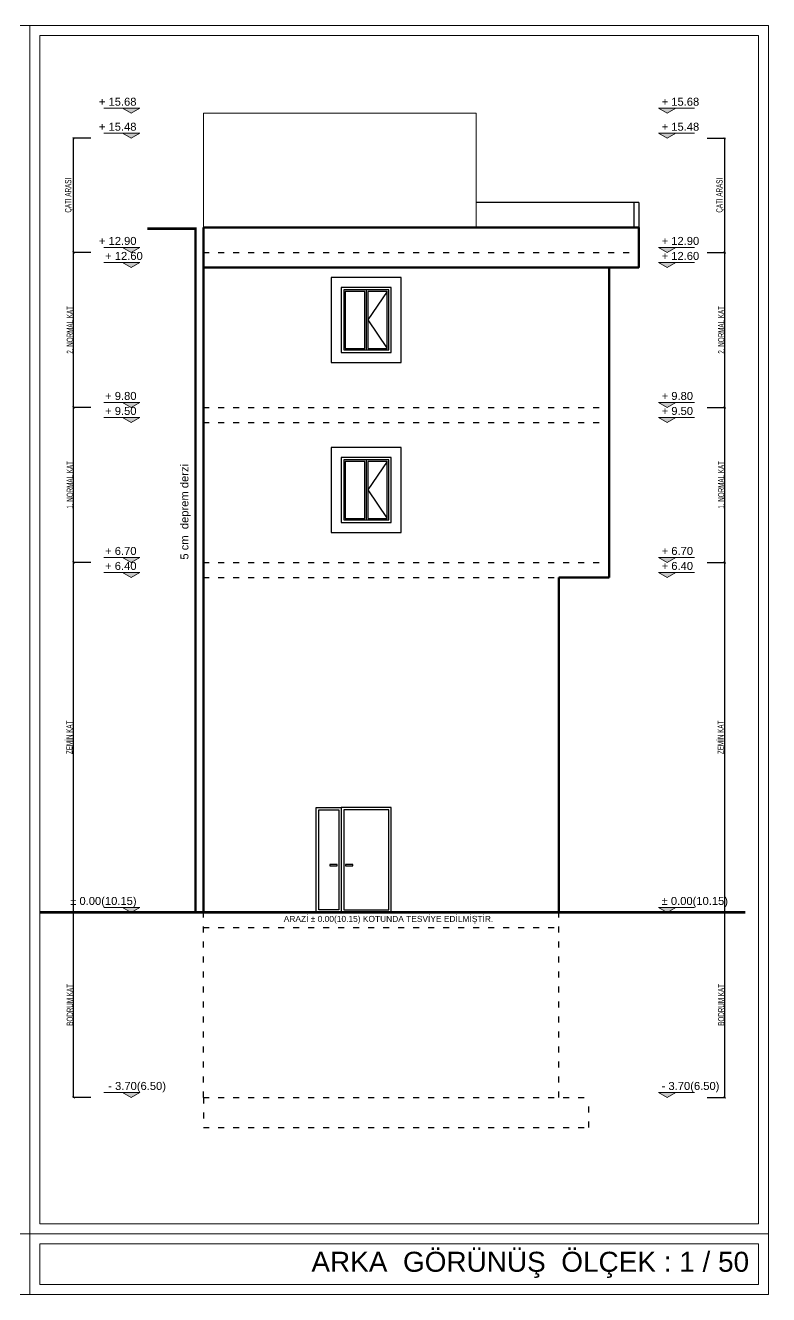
# Model space of a CAD drawing. Header units: millimetres. Extents: x 7519 to 33116, y -1769 to 3101.
# Drawn here: x 31629 to 33116, y 562 to 3101 of the extents above; entities that cross this region are included whole.
import ezdxf

# ---------------------------------------------------------------- set-up
doc = ezdxf.new("R2010")
doc.units = ezdxf.units.MM
doc.linetypes.add('ACAD_ISO03W100', pattern=[30, 12, -18])
doc.linetypes.add('ACAD_ISO04W100', pattern=[30, 24, -3, 0, -3])
doc.layers.add('1', color=7, linetype='Continuous', true_color=0x4137a0)
for name, color, linetype, lineweight in [('6', 42, 'Continuous', 60), ('duvar', 145, 'Continuous', 53), ('iç ölçü x', 20, 'Continuous', 9), ('kesit duvar', 97, 'Continuous', 30), ('KÜTÜPHANE', 34, 'Continuous', 30), ('çizgi', 234, 'Continuous', 9)]:
    doc.layers.add(name, color=color, linetype=linetype, lineweight=lineweight)
doc.layers.add('kapı pen', color=4, linetype='Continuous')
doc.styles.get("Standard").update_dxf_attribs({"font": 'arial.ttf'})
doc.styles.add('UMUT İÇ ÖLÇÜ YAZISI', font='ARIALN.TTF', dxfattribs={"width": 0.7, "height": 12.5})
doc.dimstyles.new('UMUT İÇ ÖLÇÜ', dxfattribs={"dimtxt": 12.5, "dimasz": 5, "dimexe": 1.25, "dimexo": 0.625, "dimtad": 1, "dimtoh": 1, "dimdec": 0, "dimzin": 12, "dimtxsty": 'UMUT İÇ ÖLÇÜ YAZISI', "dimblk": 'ARCHTICK', "dimcen": 5, "dimclrd": 1, "dimclre": 2, "dimclrt": 3, "dimadec": 0, "dimazin": 0, "dimtfac": 1, "dimtdec": 0, "dimtix": 1, "dimtmove": 0, "dimatfit": 3, "dimldrblk": 'ARCHTICK', "dimfxl": 35, "dimfxlon": 1, "dimtfillclr": 256, "dimarcsym": 0})

# ---------------------------------------------------------------- blocks, each defined once
blk = doc.blocks.new('A$C255917EC')
at = {"layer": 'iç ölçü x'}
h = blk.add_hatch(color=256, dxfattribs=at)
h.dxf.hatch_style = 1
h.paths.add_polyline_path([(0, 0), (43.7, 24.5), (-43.7, 24.5)])
for p, q in [((0, 0), (-43.7, 24.5)), ((-43.7, 24.5), (137.2, 24.5)), ((0, 0), (43.7, 24.5))]:
    blk.add_line(p, q, dxfattribs=at)
blk = doc.blocks.new('_ArchTick')
at = {"color": 0, "linetype": 'ByBlock', "const_width": 0.15}
blk.add_lwpolyline([(-0.5, -0.5), (0.5, 0.5)], dxfattribs=at)
blk = doc.blocks.new('*D566')
at = {"layer": 'Defpoints', "color": 0, "lineweight": 100, "transparency": 16777216}
for p in [(32913.2, 1326.8), (33028.6, 1326.8), (32913.2, 956.8)]:
    blk.add_point(p, dxfattribs=at)
at = {"layer": 'iç ölçü x', "color": 2, "lineweight": -2, "transparency": 16777216}
for p, q in [((32993.6, 1326.8), (33029.8, 1326.8)), ((32993.6, 956.8), (33029.8, 956.8))]:
    blk.add_line(p, q, dxfattribs=at)
at = {"layer": 'iç ölçü x', "color": 1, "lineweight": -2, "transparency": 16777216}
blk.add_line((33028.6, 956.8), (33028.6, 1326.8), dxfattribs=at)
at = {"layer": 'iç ölçü x', "color": 1, "lineweight": -2, "transparency": 16777216, "xscale": 5, "yscale": 5, "zscale": 5}
for p, rotation in [((33028.6, 1326.8), 90), ((33028.6, 956.8), 270)]:
    blk.add_blockref('_ArchTick', p, dxfattribs=dict(at, rotation=rotation))
at = {"layer": 'iç ölçü x', "color": 3, "transparency": 16777216, "insert": (33021.5, 1141.8), "char_height": 12.5, "attachment_point": 5, "rotation": 90, "style": 'UMUT İÇ ÖLÇÜ YAZISI'}
blk.add_mtext('BODRUM KAT', dxfattribs=at)
blk = doc.blocks.new('*D567')
at = {"layer": 'Defpoints', "color": 0, "transparency": 16777216}
for p in [(32913.2, 2026.8), (33028.6, 2026.8), (32913.2, 1326.8)]:
    blk.add_point(p, dxfattribs=at)
at = {"layer": 'iç ölçü x', "color": 2, "lineweight": -2, "transparency": 16777216}
for p, q in [((32993.6, 2026.8), (33029.8, 2026.8)), ((32993.6, 1326.8), (33029.8, 1326.8))]:
    blk.add_line(p, q, dxfattribs=at)
at = {"layer": 'iç ölçü x', "color": 1, "lineweight": -2, "transparency": 16777216}
blk.add_line((33028.6, 1326.8), (33028.6, 2026.8), dxfattribs=at)
at = {"layer": 'iç ölçü x', "color": 1, "lineweight": -2, "transparency": 16777216, "xscale": 5, "yscale": 5, "zscale": 5}
for p, rotation in [((33028.6, 2026.8), 90), ((33028.6, 1326.8), 270)]:
    blk.add_blockref('_ArchTick', p, dxfattribs=dict(at, rotation=rotation))
at = {"layer": 'iç ölçü x', "color": 3, "transparency": 16777216, "insert": (33020.3, 1676.8), "char_height": 12.5, "attachment_point": 5, "rotation": 90, "style": 'UMUT İÇ ÖLÇÜ YAZISI'}
blk.add_mtext('ZEMİN KAT', dxfattribs=at)
blk = doc.blocks.new('*D568')
at = {"layer": 'Defpoints', "color": 0, "transparency": 16777216}
for p in [(32913.2, 2336.8), (33028.6, 2336.8), (32913.2, 2026.8)]:
    blk.add_point(p, dxfattribs=at)
at = {"layer": 'iç ölçü x', "color": 2, "lineweight": -2, "transparency": 16777216}
for p, q in [((32993.6, 2336.8), (33029.8, 2336.8)), ((32993.6, 2026.8), (33029.8, 2026.8))]:
    blk.add_line(p, q, dxfattribs=at)
at = {"layer": 'iç ölçü x', "color": 1, "lineweight": -2, "transparency": 16777216}
blk.add_line((33028.6, 2026.8), (33028.6, 2336.8), dxfattribs=at)
at = {"layer": 'iç ölçü x', "color": 1, "lineweight": -2, "transparency": 16777216, "xscale": 5, "yscale": 5, "zscale": 5}
for p, rotation in [((33028.6, 2336.8), 90), ((33028.6, 2026.8), 270)]:
    blk.add_blockref('_ArchTick', p, dxfattribs=dict(at, rotation=rotation))
at = {"layer": 'iç ölçü x', "color": 3, "transparency": 16777216, "insert": (33021.5, 2181.8), "char_height": 12.5, "attachment_point": 5, "rotation": 90, "style": 'UMUT İÇ ÖLÇÜ YAZISI'}
blk.add_mtext('1. NORMAL KAT', dxfattribs=at)
blk = doc.blocks.new('*D569')
at = {"layer": 'Defpoints', "color": 0, "transparency": 16777216}
for p in [(32913.2, 2646.8), (33028.6, 2646.8), (32913.2, 2336.8)]:
    blk.add_point(p, dxfattribs=at)
at = {"layer": 'iç ölçü x', "color": 2, "lineweight": -2, "transparency": 16777216}
for p, q in [((32993.6, 2646.8), (33029.8, 2646.8)), ((32993.6, 2336.8), (33029.8, 2336.8))]:
    blk.add_line(p, q, dxfattribs=at)
at = {"layer": 'iç ölçü x', "color": 1, "lineweight": -2, "transparency": 16777216}
blk.add_line((33028.6, 2336.8), (33028.6, 2646.8), dxfattribs=at)
at = {"layer": 'iç ölçü x', "color": 1, "lineweight": -2, "transparency": 16777216, "xscale": 5, "yscale": 5, "zscale": 5}
for p, rotation in [((33028.6, 2646.8), 90), ((33028.6, 2336.8), 270)]:
    blk.add_blockref('_ArchTick', p, dxfattribs=dict(at, rotation=rotation))
at = {"layer": 'iç ölçü x', "color": 3, "transparency": 16777216, "insert": (33021.5, 2491.8), "char_height": 12.5, "attachment_point": 5, "rotation": 90, "style": 'UMUT İÇ ÖLÇÜ YAZISI'}
blk.add_mtext('2. NORMAL KAT', dxfattribs=at)
blk = doc.blocks.new('*D570')
at = {"layer": 'Defpoints', "color": 0, "transparency": 16777216}
for p in [(32913.2, 2875.2), (33028.6, 2875.2), (32913.2, 2646.8)]:
    blk.add_point(p, dxfattribs=at)
at = {"layer": 'iç ölçü x', "color": 2, "lineweight": -2, "transparency": 16777216}
for p, q in [((32993.6, 2875.2), (33029.8, 2875.2)), ((32993.6, 2646.8), (33029.8, 2646.8))]:
    blk.add_line(p, q, dxfattribs=at)
at = {"layer": 'iç ölçü x', "color": 1, "lineweight": -2, "transparency": 16777216}
blk.add_line((33028.6, 2646.8), (33028.6, 2875.2), dxfattribs=at)
at = {"layer": 'iç ölçü x', "color": 1, "lineweight": -2, "transparency": 16777216, "xscale": 5, "yscale": 5, "zscale": 5}
for p, rotation in [((33028.6, 2875.2), 90), ((33028.6, 2646.8), 270)]:
    blk.add_blockref('_ArchTick', p, dxfattribs=dict(at, rotation=rotation))
at = {"layer": 'iç ölçü x', "color": 3, "transparency": 16777216, "insert": (33019.8, 2761), "char_height": 12.5, "attachment_point": 5, "rotation": 90, "style": 'UMUT İÇ ÖLÇÜ YAZISI'}
blk.add_mtext('ÇATI ARASI ', dxfattribs=at)
blk = doc.blocks.new('*D556')
at = {"layer": 'Defpoints', "color": 0, "lineweight": 100, "transparency": 16777216}
for p in [(31725.7, 1326.8), (31841.1, 1326.8), (31841.1, 956.8)]:
    blk.add_point(p, dxfattribs=at)
at = {"layer": 'iç ölçü x', "color": 2, "lineweight": -2, "transparency": 16777216}
for p, q in [((31760.7, 1326.8), (31724.5, 1326.8)), ((31760.7, 956.8), (31724.5, 956.8))]:
    blk.add_line(p, q, dxfattribs=at)
at = {"layer": 'iç ölçü x', "color": 1, "lineweight": -2, "transparency": 16777216}
blk.add_line((31725.7, 956.8), (31725.7, 1326.8), dxfattribs=at)
at = {"layer": 'iç ölçü x', "color": 1, "lineweight": -2, "transparency": 16777216, "xscale": 5, "yscale": 5, "zscale": 5}
for p, rotation in [((31725.7, 1326.8), 90), ((31725.7, 956.8), 270)]:
    blk.add_blockref('_ArchTick', p, dxfattribs=dict(at, rotation=rotation))
at = {"layer": 'iç ölçü x', "color": 3, "transparency": 16777216, "insert": (31718.6, 1141.8), "char_height": 12.5, "attachment_point": 5, "rotation": 90, "style": 'UMUT İÇ ÖLÇÜ YAZISI'}
blk.add_mtext('BODRUM KAT', dxfattribs=at)
blk = doc.blocks.new('*D557')
at = {"layer": 'Defpoints', "color": 0, "transparency": 16777216}
for p in [(31725.7, 2026.8), (31841.1, 2026.8), (31841.1, 1326.8)]:
    blk.add_point(p, dxfattribs=at)
at = {"layer": 'iç ölçü x', "color": 2, "lineweight": -2, "transparency": 16777216}
for p, q in [((31760.7, 2026.8), (31724.5, 2026.8)), ((31760.7, 1326.8), (31724.5, 1326.8))]:
    blk.add_line(p, q, dxfattribs=at)
at = {"layer": 'iç ölçü x', "color": 1, "lineweight": -2, "transparency": 16777216}
blk.add_line((31725.7, 1326.8), (31725.7, 2026.8), dxfattribs=at)
at = {"layer": 'iç ölçü x', "color": 1, "lineweight": -2, "transparency": 16777216, "xscale": 5, "yscale": 5, "zscale": 5}
for p, rotation in [((31725.7, 2026.8), 90), ((31725.7, 1326.8), 270)]:
    blk.add_blockref('_ArchTick', p, dxfattribs=dict(at, rotation=rotation))
at = {"layer": 'iç ölçü x', "color": 3, "transparency": 16777216, "insert": (31717.5, 1676.8), "char_height": 12.5, "attachment_point": 5, "rotation": 90, "style": 'UMUT İÇ ÖLÇÜ YAZISI'}
blk.add_mtext('ZEMİN KAT', dxfattribs=at)
blk = doc.blocks.new('*D558')
at = {"layer": 'Defpoints', "color": 0, "transparency": 16777216}
for p in [(31725.7, 2336.8), (31841.1, 2336.8), (31841.1, 2026.8)]:
    blk.add_point(p, dxfattribs=at)
at = {"layer": 'iç ölçü x', "color": 2, "lineweight": -2, "transparency": 16777216}
for p, q in [((31760.7, 2336.8), (31724.5, 2336.8)), ((31760.7, 2026.8), (31724.5, 2026.8))]:
    blk.add_line(p, q, dxfattribs=at)
at = {"layer": 'iç ölçü x', "color": 1, "lineweight": -2, "transparency": 16777216}
blk.add_line((31725.7, 2026.8), (31725.7, 2336.8), dxfattribs=at)
at = {"layer": 'iç ölçü x', "color": 1, "lineweight": -2, "transparency": 16777216, "xscale": 5, "yscale": 5, "zscale": 5}
for p, rotation in [((31725.7, 2336.8), 90), ((31725.7, 2026.8), 270)]:
    blk.add_blockref('_ArchTick', p, dxfattribs=dict(at, rotation=rotation))
at = {"layer": 'iç ölçü x', "color": 3, "transparency": 16777216, "insert": (31718.6, 2181.8), "char_height": 12.5, "attachment_point": 5, "rotation": 90, "style": 'UMUT İÇ ÖLÇÜ YAZISI'}
blk.add_mtext('1. NORMAL KAT', dxfattribs=at)
blk = doc.blocks.new('*D559')
at = {"layer": 'Defpoints', "color": 0, "transparency": 16777216}
for p in [(31725.7, 2646.8), (31841.1, 2646.8), (31841.1, 2336.8)]:
    blk.add_point(p, dxfattribs=at)
at = {"layer": 'iç ölçü x', "color": 2, "lineweight": -2, "transparency": 16777216}
for p, q in [((31760.7, 2646.8), (31724.5, 2646.8)), ((31760.7, 2336.8), (31724.5, 2336.8))]:
    blk.add_line(p, q, dxfattribs=at)
at = {"layer": 'iç ölçü x', "color": 1, "lineweight": -2, "transparency": 16777216}
blk.add_line((31725.7, 2336.8), (31725.7, 2646.8), dxfattribs=at)
at = {"layer": 'iç ölçü x', "color": 1, "lineweight": -2, "transparency": 16777216, "xscale": 5, "yscale": 5, "zscale": 5}
for p, rotation in [((31725.7, 2646.8), 90), ((31725.7, 2336.8), 270)]:
    blk.add_blockref('_ArchTick', p, dxfattribs=dict(at, rotation=rotation))
at = {"layer": 'iç ölçü x', "color": 3, "transparency": 16777216, "insert": (31718.6, 2491.8), "char_height": 12.5, "attachment_point": 5, "rotation": 90, "style": 'UMUT İÇ ÖLÇÜ YAZISI'}
blk.add_mtext('2. NORMAL KAT', dxfattribs=at)
blk = doc.blocks.new('*D560')
at = {"layer": 'Defpoints', "color": 0, "transparency": 16777216}
for p in [(31725.7, 2875.2), (31841.1, 2875.2), (31841.1, 2646.8)]:
    blk.add_point(p, dxfattribs=at)
at = {"layer": 'iç ölçü x', "color": 2, "lineweight": -2, "transparency": 16777216}
for p, q in [((31760.7, 2875.2), (31724.5, 2875.2)), ((31760.7, 2646.8), (31724.5, 2646.8))]:
    blk.add_line(p, q, dxfattribs=at)
at = {"layer": 'iç ölçü x', "color": 1, "lineweight": -2, "transparency": 16777216}
blk.add_line((31725.7, 2646.8), (31725.7, 2875.2), dxfattribs=at)
at = {"layer": 'iç ölçü x', "color": 1, "lineweight": -2, "transparency": 16777216, "xscale": 5, "yscale": 5, "zscale": 5}
for p, rotation in [((31725.7, 2875.2), 90), ((31725.7, 2646.8), 270)]:
    blk.add_blockref('_ArchTick', p, dxfattribs=dict(at, rotation=rotation))
at = {"layer": 'iç ölçü x', "color": 3, "transparency": 16777216, "insert": (31716.9, 2761), "char_height": 12.5, "attachment_point": 5, "rotation": 90, "style": 'UMUT İÇ ÖLÇÜ YAZISI'}
blk.add_mtext('ÇATI ARASI ', dxfattribs=at)

msp = doc.modelspace()

# ---------------------------------------------------------------- linework, layer by layer
at = {"layer": '1'}
msp.add_line((31985.455, 2696.767), (32856.605, 2696.767), dxfattribs=at)
at = {"layer": '1', "linetype": 'ACAD_ISO03W100'}
msp.add_line((31985.455, 2646.767), (32856.605, 2646.767), dxfattribs=at)
at = {"layer": '6'}
msp.add_lwpolyline([(31985.455, 2696.767), (32856.605, 2696.767), (32856.605, 2616.767), (31985.455, 2616.767)], close=True, dxfattribs=at)
at = {"layer": 'duvar'}
for p, q in [((31985.455, 1326.767), (31985.455, 2616.767)), ((32797.364, 1996.767), (32797.364, 2616.767)), ((32696.605, 1326.767), (32696.605, 1996.767)), ((32696.605, 1996.767), (32797.364, 1996.767))]:
    msp.add_line(p, q, dxfattribs=at)
at = {"layer": 'iç ölçü x'}
for points in [[(30040.837, 684.072), (31638.21, 684.072), (31638.21, 3100.74), (30040.837, 3100.74)], [(31638.21, 684.072), (33116.296, 684.072), (33116.296, 3100.74), (31638.21, 3100.74)], [(31658.21, 704.072), (33096.296, 704.072), (33096.296, 3080.74), (31658.21, 3080.74)], [(30040.837, 684.072), (31638.21, 684.072), (31638.21, 562.318), (30040.837, 562.318)], [(31638.21, 684.072), (33116.296, 684.072), (33116.296, 562.318), (31638.21, 562.318)], [(31658.21, 664.072), (33096.296, 664.072), (33096.296, 582.318), (31658.21, 582.318)]]:
    msp.add_lwpolyline(points, close=True, dxfattribs=at)
at = {"layer": 'iç ölçü x', "linetype": 'ACAD_ISO04W100', "const_width": 5}
msp.add_lwpolyline([(31969.673, 1326.767), (31969.673, 2694.3), (31873.419, 2694.3)], dxfattribs=at)
at = {"layer": 'kapı pen'}
for p, q in [((32311.23, 2571.767), (32311.23, 2451.767)), ((32353.23, 2568.767), (32314.23, 2511.767)), ((32314.23, 2511.767), (32353.23, 2454.767)), ((32311.23, 2231.767), (32311.23, 2111.767)), ((32353.23, 2228.767), (32314.23, 2171.767)), ((32314.23, 2171.767), (32353.23, 2114.767)), ((32238.392, 1422.597), (32238.392, 1419.597)), ((32253.392, 1422.597), (32238.392, 1422.597)), ((32253.392, 1419.597), (32253.392, 1422.597)), ((32269.568, 1422.597), (32269.568, 1419.597)), ((32284.568, 1422.597), (32269.568, 1422.597)), ((32284.568, 1419.597), (32284.568, 1422.597)), ((32238.392, 1419.597), (32253.392, 1419.597)), ((32269.568, 1419.597), (32284.568, 1419.597))]:
    msp.add_line(p, q, dxfattribs=at)
at = {"layer": 'kapı pen', "linetype": 'ACAD_ISO03W100'}
for p, q in [((31985.455, 2336.767), (32797.364, 2336.767)), ((31985.455, 2306.767), (32797.364, 2306.767)), ((31985.455, 2026.767), (32797.364, 2026.767)), ((31985.455, 1996.767), (32696.605, 1996.767)), ((31985.455, 956.767), (31985.455, 1326.767)), ((31985.455, 1326.767), (32696.605, 1326.767)), ((32696.605, 956.767), (32696.605, 1326.767)), ((31985.455, 1296.767), (32696.605, 1296.767)), ((31985.455, 956.767), (32756.605, 956.767)), ((31985.455, 956.767), (31985.455, 896.767)), ((32756.605, 896.767), (32756.605, 956.767)), ((31985.455, 896.767), (32756.605, 896.767))]:
    msp.add_line(p, q, dxfattribs=at)
at = {"layer": 'kapı pen'}
for points in [[(32381.23, 2596.767), (32241.23, 2596.767), (32241.23, 2426.767), (32381.23, 2426.767)], [(32361.23, 2576.767), (32261.23, 2576.767), (32261.23, 2446.767), (32361.23, 2446.767)], [(32356.23, 2571.767), (32266.23, 2571.767), (32266.23, 2451.767), (32356.23, 2451.767)], [(32308.23, 2454.767), (32308.23, 2568.767), (32269.23, 2568.767), (32269.23, 2454.767)], [(32314.23, 2454.767), (32353.23, 2454.767), (32353.23, 2568.767), (32314.23, 2568.767)], [(32381.23, 2256.767), (32241.23, 2256.767), (32241.23, 2086.767), (32381.23, 2086.767)], [(32361.23, 2236.767), (32261.23, 2236.767), (32261.23, 2106.767), (32361.23, 2106.767)], [(32356.23, 2231.767), (32266.23, 2231.767), (32266.23, 2111.767), (32356.23, 2111.767)], [(32308.23, 2114.767), (32308.23, 2228.767), (32269.23, 2228.767), (32269.23, 2114.767)], [(32314.23, 2114.767), (32353.23, 2114.767), (32353.23, 2228.767), (32314.23, 2228.767)], [(32211.275, 1536.767), (32261.275, 1536.767), (32261.275, 1326.767), (32211.275, 1326.767)], [(32216.275, 1531.767), (32256.275, 1531.767), (32256.275, 1331.767), (32216.275, 1331.767)], [(32361.28, 1536.767), (32261.275, 1536.767), (32261.275, 1326.767), (32361.28, 1326.767)], [(32356.28, 1531.767), (32266.275, 1531.767), (32266.275, 1331.767), (32356.28, 1331.767)]]:
    msp.add_lwpolyline(points, close=True, dxfattribs=at)
at = {"layer": 'kesit duvar'}
for p, q in [((32846.605, 2746.767), (32532.013, 2746.767)), ((32856.605, 2746.767), (32846.605, 2746.767)), ((32846.605, 2746.767), (32846.605, 2696.767)), ((32856.605, 2746.767), (32856.605, 2696.767))]:
    msp.add_line(p, q, dxfattribs=at)
at = {"layer": 'KÜTÜPHANE', "const_width": 5}
msp.add_lwpolyline([(31658.21, 1326.767), (33069.588, 1326.767)], dxfattribs=at)
at = {"layer": 'çizgi'}
for p, q in [((31985.455, 2696.767), (31985.455, 2925.205)), ((32531.225, 2925.205), (31985.455, 2925.205)), ((32531.225, 2925.205), (32531.225, 2696.767)), ((31985.455, 2616.767), (31985.455, 2696.767))]:
    msp.add_line(p, q, dxfattribs=at)

# ---------------------------------------------------------------- block references
at = {"layer": 'iç ölçü x', "yscale": 0.4, "zscale": 0.4}
for p, xscale in [((31841.1, 2925.205), -0.4), ((32913.193, 2925.205), 0.4), ((31841.1, 2875.205), -0.4), ((32913.193, 2875.205), 0.4), ((31841.1, 2646.767), -0.4), ((32913.193, 2646.767), 0.4), ((31841.1, 2616.767), -0.4), ((32913.193, 2616.767), 0.4), ((31841.1, 2336.767), -0.4), ((32913.193, 2336.767), 0.4), ((31841.1, 2306.767), -0.4), ((32913.193, 2306.767), 0.4), ((31841.1, 2026.767), -0.4), ((32913.193, 2026.767), 0.4), ((31841.1, 1996.767), -0.4), ((32913.193, 1996.767), 0.4), ((31841.1, 1326.767), -0.4), ((32913.193, 1326.767), 0.4), ((31841.1, 956.767), -0.4), ((32913.193, 956.767), 0.4)]:
    msp.add_blockref('A$C255917EC', p, dxfattribs=dict(at, xscale=xscale))

# ---------------------------------------------------------------- texts
at = {"layer": 'iç ölçü x'}
for s, height, p in [('+ 15.68', 16, (31776.542, 2940.082)), ('+ 15.68', 16, (32902.292, 2940.082)), ('+ 15.48', 16, (31776.542, 2890.082)), ('+ 15.48', 16, (32902.292, 2890.082)), ('+ 12.90', 16, (31776.629, 2661.644)), ('+ 12.90', 16, (32902.292, 2661.644)), ('+ 12.60', 16, (31789.061, 2631.644)), ('+ 12.60', 16, (32902.292, 2631.644)), ('+ 9.80', 16, (31789.061, 2351.644)), ('+ 9.80', 16, (32902.292, 2351.644)), ('+ 9.50', 16, (31789.061, 2321.644)), ('+ 9.50', 16, (32902.292, 2321.644)), ('+ 6.70', 16, (31789.061, 2041.644)), ('+ 6.70', 16, (32902.292, 2041.644)), ('+ 6.40', 16, (31789.061, 2011.644)), ('+ 6.40', 16, (32902.292, 2011.644)), ('± 0.00(10.15)', 16, (31719.156, 1341.644)), ('± 0.00(10.15)', 16, (32902.292, 1341.644)), ('ARAZİ ± 0.00(10.15) KOTUNDA TESVİYE EDİLMİŞTİR.', 12, (32146.325, 1307.758)), ('- 3.70(6.50)', 16, (31795.205, 971.644)), ('- 3.70(6.50)', 16, (32902.292, 971.644)), ('ARKA  GÖRÜNÜŞ  ÖLÇEK : 1 / 50', 40, (32201.642, 608.009))]:
    msp.add_text(s, height=height, dxfattribs=at).set_placement(p)
msp.add_text('5 cm  deprem derzi', height=16, rotation=90, dxfattribs=at).set_placement((31955.609, 2032.313))

# ---------------------------------------------------------------- dimensions: what is measured, and where the dimension line sits
for base, p1, p2, text, picture, middle in [((31725.723, 2875.205), (31841.1, 2646.767), (31841.1, 2875.205), 'ÇATI ARASI ', '*D560', (31716.946, 2760.986)), ((33028.571, 2875.205), (32913.193, 2646.767), (32913.193, 2875.205), 'ÇATI ARASI ', '*D570', (33019.795, 2760.986)), ((31725.723, 2646.767), (31841.1, 2336.767), (31841.1, 2646.767), '2. NORMAL KAT', '*D559', (31718.63, 2491.767)), ((33028.571, 2646.767), (32913.193, 2336.767), (32913.193, 2646.767), '2. NORMAL KAT', '*D569', (33021.479, 2491.767)), ((31725.723, 2336.767), (31841.1, 2026.767), (31841.1, 2336.767), '1. NORMAL KAT', '*D558', (31718.63, 2181.767)), ((33028.571, 2336.767), (32913.193, 2026.767), (32913.193, 2336.767), '1. NORMAL KAT', '*D568', (33021.479, 2181.767)), ((31725.723, 2026.767), (31841.1, 1326.767), (31841.1, 2026.767), 'ZEMİN KAT', '*D557', (31717.462, 1676.767)), ((33028.571, 2026.767), (32913.193, 1326.767), (32913.193, 2026.767), 'ZEMİN KAT', '*D567', (33020.31, 1676.767))]:
    dim = msp.add_linear_dim(base=base, p1=p1, p2=p2, angle=90, text=text, dimstyle='UMUT İÇ ÖLÇÜ', override={"dimtmove": 1}, dxfattribs=at)
    dim.commit()
    dim.dimension.update_dxf_attribs({"geometry": picture, "text_midpoint": middle})
for base, p1, p2, picture, middle in [((31725.723, 1326.767), (31841.1, 956.767), (31841.1, 1326.767), '*D556', (31718.63, 1141.767)), ((33028.571, 1326.767), (32913.193, 956.767), (32913.193, 1326.767), '*D566', (33021.479, 1141.767))]:
    dim = msp.add_linear_dim(base=base, p1=p1, p2=p2, angle=90, text='BODRUM KAT', dimstyle='UMUT İÇ ÖLÇÜ', dxfattribs=at)
    dim.commit()
    dim.dimension.update_dxf_attribs({"geometry": picture, "text_midpoint": middle})

doc.saveas('drawing.dxf')
